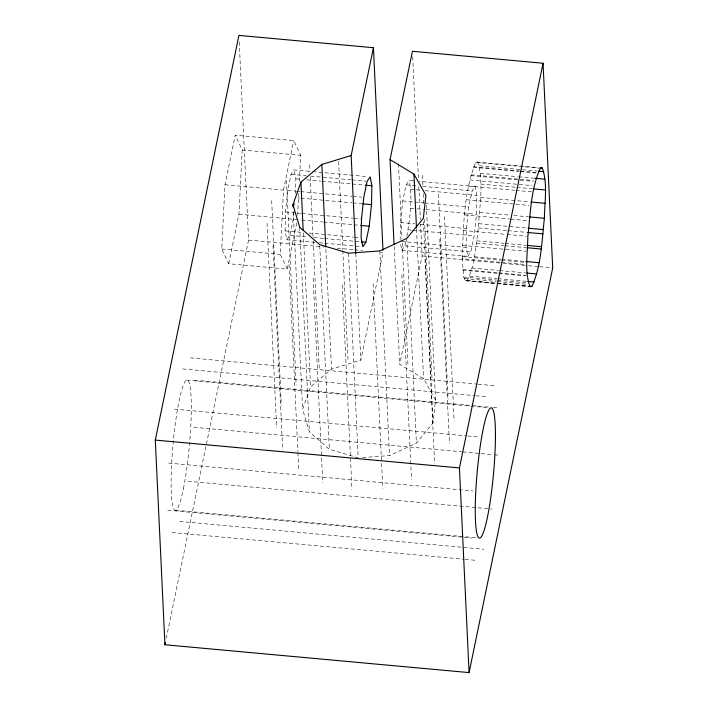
<?xml version="1.0" encoding="UTF-8"?>
<svg xmlns="http://www.w3.org/2000/svg" width="708" height="708" viewBox="0 0 708 708"><rect width="100%" height="100%" fill="white"/><g stroke="black" fill="none" stroke-linecap="round" stroke-linejoin="round"><path stroke-width="0.53" stroke-dasharray="3.54 2.66" d="M462.227 258.756C463.528 226.542 463.563 192.629 475.661 162.371L477.661 162.043C484.077 183.204 479.369 206.232 478.404 227.958C475.723 245.526 475.254 264.261 467.307 280.448L465.306 280.775L463.722 277.058L462.227 258.756L500.565 262.27M315.016 242.348L286.775 239.764L285.094 230.852L285.466 212.002L287.749 190.417L291.068 174.336L294.165 169.911L311.538 171.504M295.555 193.479L295.838 178.823L294.165 169.911M413.587 180.841L409.189 180.443L406.1 184.868L402.772 200.948L400.489 222.533L400.117 241.384L466.112 247.428L467.784 256.34L401.799 250.296L400.498 243.366M406.888 236.224C409.861 217.94 412.932 198.789 409.189 180.443M466.112 247.428L466.484 228.578L468.767 206.993L472.086 190.912L475.174 186.478L419.092 181.345M467.784 256.34L470.882 251.906L474.201 235.826L476.484 214.241L476.856 195.39L475.174 186.478M296.785 222.799L287.218 269.111L228.728 263.748L221.746 248.995L224.994 184.726L235.233 135.21L293.723 140.565L300.696 155.317L299.378 181.372M228.728 263.748L238.959 214.241L242.207 149.963L235.233 135.21M287.218 269.111L280.235 254.349L283.483 190.08L293.723 140.565M297.67 215.223L298.776 193.381M293.873 212.781L293.183 219.259L289.864 235.339L286.775 239.764M294.67 205.223L294.9 203.072M362.496 457.527L389.497 455.607L416.401 443.102L432.969 423.074L435.553 399.931L426.366 205.17M166.283 638.262L248.561 240.065L239.171 40.905M348.531 253.172L358.177 457.837L329.353 449.297L309.361 431.871L302.599 409.401L310.573 386.825L331.512 369.116L360.815 360.186L383.09 252.384L380.904 252.181M401.799 250.296L404.896 245.871L406.003 240.508M435.553 399.931L423.588 378.78L399.701 364.266L422.083 255.951L420.579 224.047M477.236 162.114L539.009 167.654M475.661 162.371L539.328 168.168M479.236 165.761L537.31 171.079M473.378 166.716L519.389 170.929M520.486 171.035L535.823 172.433M473.201 167.283L519.221 171.495M520.318 171.602L536.753 173.106M242.207 149.963L300.696 155.317M480.29 173.274L517.539 176.681M518.637 176.779L535.071 178.283M470.962 174.796L533.407 180.513M470.785 175.619L533.239 181.337M469.864 179.956L532.319 185.673M480.741 184.062L515.805 187.275M516.893 187.372L532.239 188.779M312.626 171.602L368.027 176.673M468.581 186.054L514.592 190.266M515.69 190.363L532.124 191.868M291.068 174.336L306.272 175.734M310.617 176.133L350.814 179.805M351.894 179.903L366.018 181.204M406.1 184.868L418.198 185.974M422.596 186.381L472.086 190.912M295.838 178.823L301.272 179.319M306.706 179.814L320.821 181.106M321.91 181.213L351.239 183.894M352.327 183.992L364.275 185.089M410.87 189.355L415.269 189.753M416.366 189.859L420.773 190.257M425.172 190.664L476.856 195.39M480.564 197.399L529.867 201.913M466.404 199.718L528.849 205.435M224.994 184.726L283.483 190.08M287.749 190.417L295.351 191.116M296.44 191.213L299.696 191.514M300.785 191.611L351.832 196.284M352.92 196.382L361.611 197.178M402.772 200.948L413.773 201.957M414.87 202.054L423.667 202.86M424.773 202.957L468.767 206.993M479.767 212.373L509.344 215.082M513.725 215.48L527.973 216.79M297.643 197.868L299.811 198.072M300.9 198.169L351.956 202.842M353.044 202.939L361.726 203.736M410.498 208.205L415.994 208.71M417.101 208.807L424.8 209.515M425.897 209.612L476.484 214.241M464.563 214.86L509.486 218.967M510.583 219.073L527.018 220.577M478.776 223.684L526.982 228.091M478.404 227.958L506.884 230.569M507.981 230.666L526.61 232.374M285.466 212.002L300.67 213.4M301.758 213.497L352.805 218.17M353.894 218.268L360.416 218.869M400.489 222.533L414.791 223.843M420.286 224.347L466.484 228.578M463.2 230.445L505.928 234.357M507.025 234.463L526.743 236.268M238.959 214.241L300.794 219.958M301.874 220.055L322.512 221.94M323.6 222.047L352.929 224.728M354.018 224.825L359.443 225.321M408.215 229.79L411.516 230.091M412.614 230.189L474.201 235.826M476.847 240.809L504.238 243.322M505.326 243.419L526.141 245.322M476.564 243.101L503.954 245.614M505.052 245.711L525.867 247.614M462.404 245.419L525.947 251.234M285.094 230.852L302.466 232.445M308.989 233.038L353.522 237.118M354.611 237.215L360.045 237.711M289.864 235.339L308.334 237.03M313.759 237.525L323.538 238.419M324.627 238.516L360.469 241.8M404.896 245.871L470.882 251.906M474.387 256.765L500.68 259.172M501.777 259.278L524.778 261.385M319.361 242.747L323.706 243.145M324.786 243.242L360.637 246.526M462.253 256.623L500.6 260.128M501.689 260.234L524.699 262.341M501.662 262.367L525.77 264.571M248.561 240.065L324.025 246.977M337.15 248.181L353.558 249.685M354.655 249.782L362.31 250.482M422.083 255.951L502.211 263.288M503.308 263.394L527.46 265.597M528.557 265.704L538.434 266.606M539.54 266.704L552.709 267.916M472.006 268.022L498.299 270.429M499.397 270.527L525.69 272.934M462.678 269.544L497.733 272.757M498.83 272.854L526.221 275.368M462.758 270.173L497.821 273.385M498.919 273.483L525.212 275.89M221.746 248.995L280.235 254.349M469.59 276.102L496.981 278.607M498.078 278.704L526.566 281.315M463.722 277.058L496.591 280.067M497.689 280.164L526.177 282.775M464.36 278.554L496.131 281.457M497.228 281.563L527.903 284.368M466.97 280.501L528.664 286.067M466.28 280.616L495.865 283.324M496.963 283.43L528.734 286.333M465.306 280.775L495.981 283.589M497.078 283.687L528.849 286.598M190.443 357.867L477.024 384.099M478.121 384.205L494.591 385.71M182.717 368.939L474.785 395.675M475.882 395.781L486.856 396.781M194.647 380.143L488.909 407.082M493.299 407.489L498.795 407.994M186.629 380.125L488.573 407.764M174.407 409.136L466.475 435.871M467.572 435.978L478.555 436.978M193.718 427.269L461.625 451.801M462.722 451.899L493.467 454.713M494.565 454.81L497.866 455.111M168.699 463.103L472.847 490.945M188.009 481.236L492.157 509.079M175.788 510.247L476.643 537.788M167.769 510.22L463.129 537.266M464.227 537.363L471.917 538.071M179.699 521.433L483.847 549.275M171.973 532.505L464.041 559.24M465.138 559.347L476.121 560.347M444.482 216.489L454.129 421.154M438.447 194.302L448.093 398.976M439.81 239.074L449.465 443.739M422.437 175.212L422.95 186.213M423.313 193.912L423.782 203.816M424.508 219.223L432.084 379.877M423.473 221.71L432.969 423.074M425.004 259.34L434.659 464.014M412.693 56.79L418.401 177.832M418.809 186.629L420.366 219.639M416.534 229.126L423.588 378.78M406.746 238.437L416.401 443.102M398.48 163.698L402.011 238.525M402.224 242.924L408.029 366.169M401.843 274.854L411.498 479.52M394.152 246.526L399.701 364.266M379.842 250.942L389.497 455.607M373.125 283.731L382.771 488.405M355.779 253.446L360.815 360.186M338.628 161.504L342.778 249.535M342.831 250.641L348.017 360.673M342.309 284.908L351.956 489.573M325.857 249.181L331.512 369.116M319.75 245.729L329.353 449.297M309.644 164.884L309.954 171.486M310.219 176.991L313.016 236.41M313.228 240.809L319.299 369.549M313.113 278.235L322.76 482.909M303.307 232.773L310.573 386.825M299.705 227.206L309.361 431.871M293.262 211.329L302.599 409.401M286.483 180.39L296.139 385.064M289.059 264.526L297.873 451.589M297.926 452.695L298.705 469.2M271.677 200.665L281.333 405.33M273.04 245.428L282.696 450.102M267.013 223.25L276.66 427.924M183.416 488.706A65.428 8.204 -84.8 0 0 188.655 381.426A65.428 8.204 -84.8 0 0 171.548 465.421A65.428 8.204 -84.8 0 0 183.416 488.706"/><path stroke-width="1.06" d="M542.301 167.955L540.301 168.283C530.708 189.443 530.522 213.604 527.841 236.366C527.708 252.977 524.336 270.704 529.947 286.696L531.947 286.368C541.531 265.208 541.726 241.047 544.408 218.294C544.532 201.674 547.912 183.947 542.301 167.955L540.107 167.761M371.505 204.63L371.877 185.779L370.196 176.867L367.107 181.301L363.779 197.382L361.496 218.967L361.124 237.817L362.806 246.729L365.903 242.295L369.222 226.215L371.505 204.63L362.815 203.833M394.046 244.322L390.046 159.601L412.428 51.286L543.054 63.242L552.709 267.916L469.085 672.6L164.946 644.758L155.291 440.084L238.915 35.4L373.435 47.719L382.984 250.181M164.946 644.758L165.389 642.59M355.779 253.446L351.159 155.521L373.435 47.719M469.085 672.6L459.439 467.935L543.054 63.242M293.05 206.931L292.953 204.727L300.918 182.151L321.866 164.451L351.159 155.521M538.399 171.177L543.877 171.681M535.071 178.283L544.93 179.186M533.328 188.877L545.381 189.983M365.363 185.186L371.877 185.779M530.956 202.01L545.204 203.32M529.062 216.887L544.408 218.294M528.08 228.197L543.417 229.596M527.699 232.472L543.036 233.879M360.531 225.427L369.222 226.215M527.239 245.428L541.487 246.729M526.964 247.72L541.204 249.021M361.558 241.897L365.903 242.295M525.876 261.482L539.027 262.686M526.787 273.04L536.646 273.943M527.655 281.412L534.23 282.014M529.416 286.218L531.947 286.368M528.734 286.333L530.92 286.536M155.291 440.084L459.439 467.935M390.046 159.601L413.932 174.106L425.906 195.266L423.322 218.409L406.746 238.437L379.842 250.942L348.531 253.172L319.697 244.632L299.705 227.206L292.953 204.727M413.932 174.106L416.481 228.029M321.866 164.451L325.751 246.977M300.918 182.151L303.201 230.569M487.564 516.548A65.428 8.204 -84.8 0 0 492.795 409.277A65.428 8.204 -84.8 0 0 475.696 493.264A65.428 8.204 -84.8 0 0 487.564 516.548"/></g></svg>
